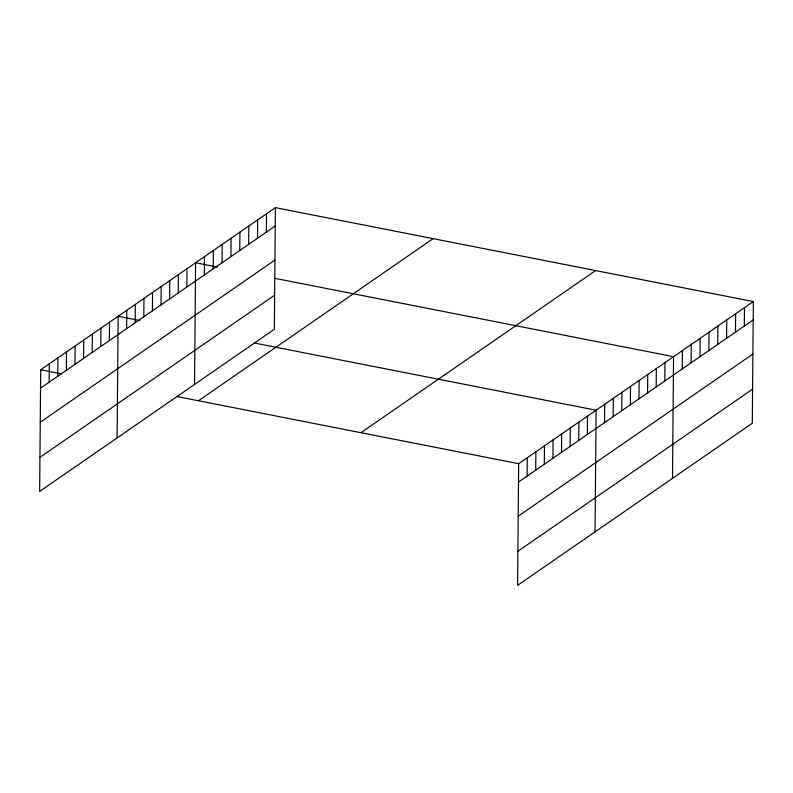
<?xml version="1.0" encoding="UTF-8"?>
<svg xmlns="http://www.w3.org/2000/svg" width="793" height="793" viewBox="0 0 793 793"><rect width="100%" height="100%" fill="white"/><g stroke="black" fill="none" stroke-linecap="round" stroke-linejoin="round"><path stroke-width="1.19" d="M275.399 207.637L40.711 369.766L39.65 491.432L274.338 329.303L275.399 207.637L753.35 301.568L752.289 423.234L517.601 585.363L518.662 463.697L753.35 301.568M49.156 382.176L49.315 363.818M57.76 376.239L57.919 357.881M66.364 370.291L66.523 351.933M74.968 364.344L75.137 345.986M83.582 358.396L83.741 340.038M92.186 352.459L92.345 334.101M100.79 346.511L100.949 328.153M109.394 340.564L109.553 322.206M117.096 437.924L118.157 316.268L139.994 320.56M126.602 328.679L126.761 310.321M135.207 322.731L135.375 304.373M143.811 316.784L143.979 298.426M152.425 310.846L152.583 292.488M161.029 304.899L161.187 286.541M169.633 298.951L169.791 280.593M178.237 293.014L178.395 274.646M186.841 287.066L186.999 268.708M194.543 384.427L195.603 262.761L217.451 267.053M204.316 274.993L204.475 256.635M213.178 268.867L213.337 250.509M222.05 262.741L222.209 244.383M230.912 256.625L231.07 238.267M239.773 250.499L239.942 232.141M248.645 244.373L248.804 226.015M257.507 238.247L257.666 219.889M266.379 232.121L266.537 213.763M527.107 476.117L527.266 457.759M535.711 470.17L535.87 451.812M544.315 464.222L544.474 445.864M552.919 458.275L553.078 439.917M561.523 452.337L561.682 433.979M570.127 446.39L570.296 428.032M578.741 440.442L578.9 422.084M587.345 434.505L587.504 416.147M595.047 531.855L596.108 410.199L254.047 342.972M604.553 422.61L604.712 404.252M613.158 416.662L613.316 398.304M621.762 410.724L621.92 392.366M630.366 404.777L630.524 386.419M638.97 398.829L639.138 380.471M647.584 392.892L647.742 374.534M656.188 386.944L656.346 368.586M664.792 380.997L664.95 362.639M672.494 478.357L673.554 356.691L274.467 278.264M682.258 368.933L682.426 350.575M691.129 362.807L691.288 344.449M699.991 356.681L700.15 338.324M708.863 350.556L709.021 332.198M717.724 344.43L717.883 326.072M726.596 338.304L726.755 319.946M735.458 332.178L735.617 313.82M744.32 326.052L744.488 307.694M40.552 388.124L275.24 225.995M40.255 422.213L274.943 260.084M39.947 457.333L274.636 295.214M198.438 400.762L433.127 238.634M360.934 432.7L595.622 270.572M518.503 482.055L753.191 319.926M518.206 516.144L752.894 354.025M517.898 551.274L752.587 389.145M40.711 369.766L61.339 373.82M176.591 396.47L518.662 463.697"/></g></svg>
